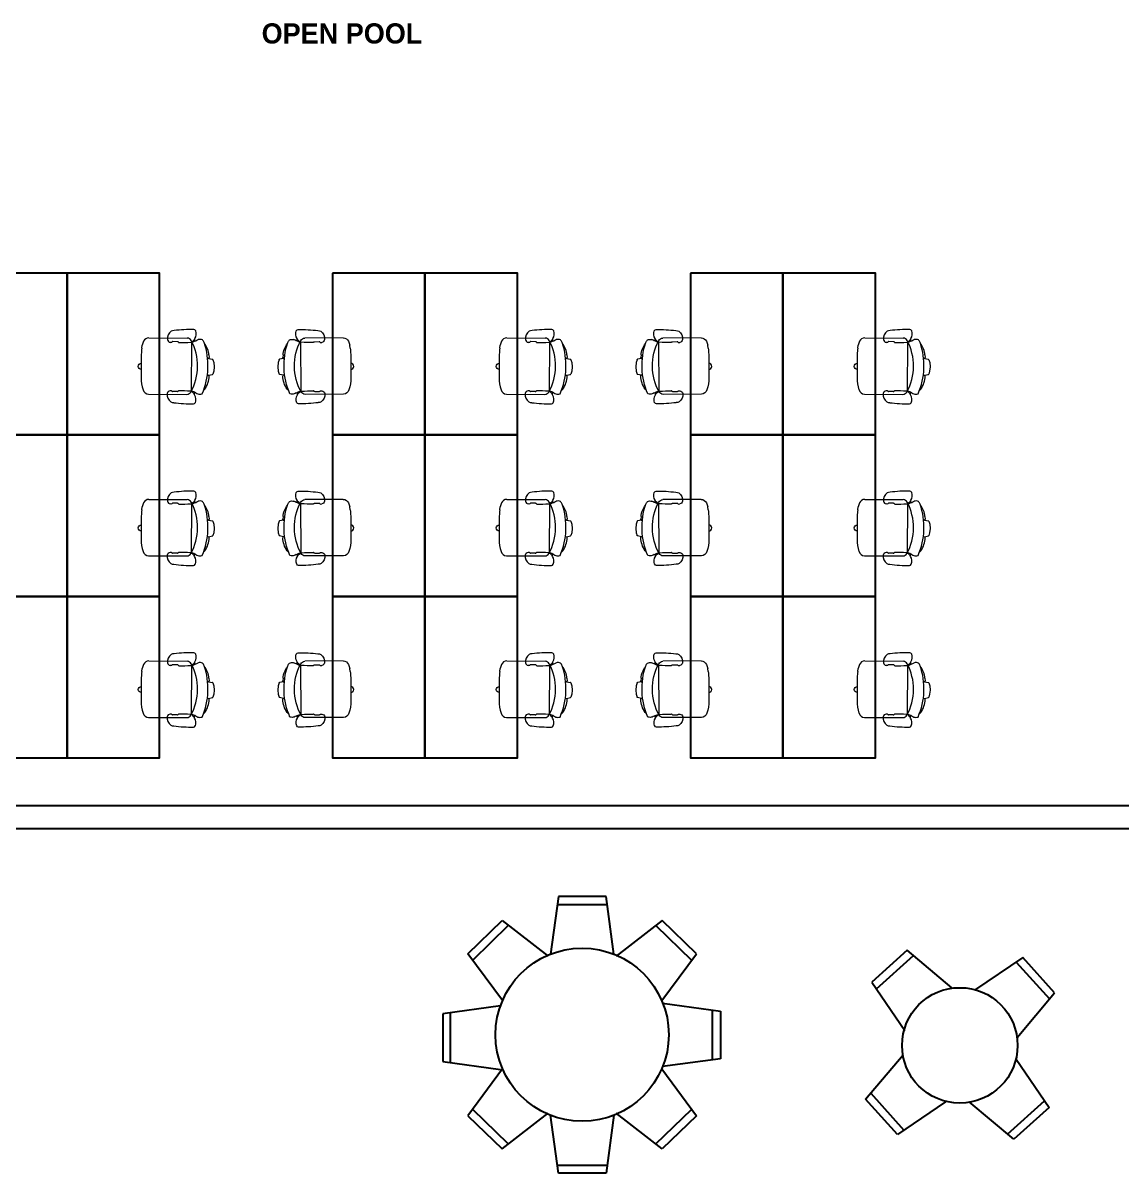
# Model space of a CAD drawing. Header units: inches. Extents: x 484217 to 497210, y -26946 to -21493.
# Drawn here: x 487246 to 487674.3, y -25529.4 to -25081 of the extents above; entities that cross this region are included whole.
import ezdxf

# ---------------------------------------------------------------- set-up
doc = ezdxf.new("R2010")
doc.units = ezdxf.units.IN
doc.header["$LTSCALE"] = 20
doc.header["$MEASUREMENT"] = 0
doc.layers.add('A-furniture', color=50, linetype='Continuous', lineweight=9)
doc.layers.add('I-ANNO-TEXT', color=7, linetype='Continuous', lineweight=18)
for name, color, linetype in [('furniture', 4, 'Continuous'), ('I-FURN', 4, 'Continuous'), ('I-WALL-IN', 3, 'Continuous'), ('S_COULMN', 7, 'Continuous')]:
    doc.layers.add(name, color=color, linetype=linetype)
doc.styles.add('MICRO', font='')
doc.styles.get('MICRO').set_extended_font_data('MicrogrammaSSi', bold=True)

# ---------------------------------------------------------------- blocks, each defined once
blk = doc.blocks.new('A$C6A0E07C9')
at = {"layer": 'A-furniture'}
for p, q in [((-0.2691, 0.1773), (-0.2664, 0.2046)), ((-0.2138, 0.2718), (0.1182, 0.2876)), ((-0.0121, 0.2424), (-0.025, 0.2422)), ((-0.0115, 0.2426), (-0.0121, 0.2424)), ((-0.0112, 0.2428), (-0.0115, 0.2426)), ((-0.0079, 0.2484), (-0.0112, 0.2428)), ((0.0377, 0.2515), (-0.0033, 0.2499)), ((0.0418, 0.2505), (0.045, 0.2473)), ((0.045, 0.2473), (0.0464, 0.2461)), ((0.0464, 0.2461), (0.0478, 0.2453)), ((0.0478, 0.2453), (0.0485, 0.2451)), ((0.1585, 0.2497), (0.1792, -0.1667)), ((0.3146, 0.1213), (0.3056, 0.1197)), ((0.3131, 0.1211), (0.3466, 0.116)), ((0.3152, 0.1516), (0.3188, 0.1294)), ((0.3514, 0.1128), (0.36, 0.0876)), ((-0.2907, 0.0196), (-0.2893, 0.0294)), ((-0.2883, 0.01), (-0.2907, 0.0196)), ((-0.2893, 0.0294), (-0.2841, 0.0379)), ((-0.2824, 0.002), (-0.2883, 0.01)), ((-0.2841, 0.0379), (-0.2762, 0.0438)), ((-0.2739, -0.003), (-0.2824, 0.002)), ((-0.2762, 0.0438), (-0.2666, 0.0462)), ((0.3636, 0.0146), (0.3576, -0.0113)), ((0.36, 0.0876), (0.3659, 0.0513)), ((0.3659, 0.0513), (0.3636, 0.0146)), ((-0.2641, -0.0045), (-0.2739, -0.003)), ((0.3108, -0.0224), (0.3218, -0.0234)), ((0.3197, -0.023), (0.3546, -0.0146)), ((0.3546, -0.0146), (0.3564, -0.0132)), ((0.3564, -0.0132), (0.3576, -0.0113)), ((0.0087, -0.176), (-0.0042, -0.1772)), ((0.0094, -0.1763), (0.0087, -0.176)), ((0.0097, -0.1764), (0.0094, -0.1763)), ((0.0135, -0.1816), (0.0097, -0.1764)), ((0.0591, -0.1802), (0.0183, -0.1827)), ((0.0631, -0.1788), (0.066, -0.1753)), ((0.066, -0.1753), (0.0673, -0.174)), ((0.0673, -0.174), (0.0686, -0.173)), ((0.0686, -0.173), (0.0692, -0.1728)), ((0.2962, -0.1472), (0.2839, -0.1595)), ((-0.1895, -0.2174), (0.1433, -0.1996))]:
    blk.add_line(p, q, dxfattribs=at)
for centre, radius, start, end in [((0.0274, 0.2777), 0.0792, 129.49988, 189.11522), ((0.0065, 0.2825), 0.0635, 94.07923, 117.59377), ((0.2241, -0.8917), 1.2574, 92.35943, 100.17565), ((0.1721, 0.3454), 0.0192, 28.12557, 89.24362), ((0.1209, 0.3234), 0.0749, 330.37939, 24.51295), ((0.5941, -0.0351), 0.8932, 162.12026, 164.43231), ((-0.21, 0.2233), 0.0487, 94.52598, 161.01093), ((-0.0222, 0.2712), 0.0292, 192.00474, 264.44095), ((-0.0038, 0.2437), 0.00623, 84.84548, 131.31741), ((0.0374, 0.2414), 0.0101, 64.52807, 88.63913), ((0.0007, 1.5534), 1.3091, 272.08986, 276.67605), ((0.117, 0.2414), 0.0463, 34.09018, 88.4441), ((0.1493, 0.274), 0.0211, 279.8693, 313.34338), ((-0.2488, 0.0248), 0.4712, 334.59734, 30.97321), ((0.1704, 0.2449), 0.0129, 130.13659, 158.01734), ((0.1866, 0.1808), 0.0779, 100.05254, 108.26721), ((0.1077, 0.3263), 0.0879, 309.67257, 333.02228), ((-1.1254, 2.7931), 2.8487, 297.11573, 298.06946), ((-0.9196, -0.0126), 1.143, 14.09314, 15.00562), ((0.2336, 0.2226), 0.0597, 72.52818, 107.70113), ((0.1951, 0.2221), 0.0806, 25.51985, 45.53867), ((-0.3014, 0.0263), 0.6141, 339.61076, 22.04666), ((0.1276, 0.1249), 0.1894, 8.09249, 40.8276), ((0.1816, 0.1421), 0.4521, 175.52891, 182.09908), ((72.2191, 3.6268), 72.5738, 182.765274, 182.924882), ((0.31, 0.1288), 0.0088, 301.08798, 3.16667), ((0.3467, 0.1108), 0.00513, 22.81842, 91.00758), ((0.0809, -0.0616), 0.3414, 182.48103, 200.75528), ((0.1162, -0.0378), 0.2107, 328.69616, 1.80788), ((0.3177, -0.0315), 0.00903, 2.12372, 63.37094), ((-0.1856, -0.1603), 0.0572, 202.88209, 266.11689), ((0.0015, -0.2058), 0.0292, 101.25248, 173.68869), ((0.0171, -0.1766), 0.00623, 234.37601, 280.84795), ((0.0579, -0.1702), 0.0101, 277.0543, 301.16536), ((0.1515, -1.4793), 1.3091, 89.01739, 93.60357), ((0.138, -0.155), 0.0449, 276.79393, 330.15211), ((0.1724, -0.1915), 0.0211, 52.35005, 85.82413), ((0.197, -0.1553), 0.0211, 212.66016, 229.03524), ((0.1633, -0.2919), 0.1223, 63.05477, 80.63565), ((0.1362, -0.2476), 0.0879, 32.67116, 56.02087), ((-0.9196, -0.0126), 1.143, 350.69637, 351.61264), ((0.3239, 0.0551), 0.2601, 246.15386, 250.81737), ((0.249, -0.1528), 0.0392, 254.29981, 275.99109), ((0.2537, -0.1401), 0.0518, 269.3553, 293.37881), ((0.0516, -0.2073), 0.0792, 176.57822, 236.19355), ((0.0312, -0.2142), 0.0635, 248.09967, 271.6142), ((0.1312, 0.9758), 1.2574, 265.51777, 273.33401), ((0.2022, -0.2604), 0.0192, 276.44982, 337.56787), ((0.1491, -0.2435), 0.0749, 341.18048, 35.31404)]:
    blk.add_arc(centre, radius, start, end, dxfattribs=at)
blk = doc.blocks.new('A$C15473981')
at = {"layer": 'furniture'}
for p, q in [((-0.2055, 1.198), (-0.2743, 0.698)), ((0.207, 1.198), (-0.2055, 1.198)), ((0.2757, 0.698), (0.207, 1.198)), ((-0.2141, 1.1293), (0.2155, 1.1293)), ((-0.989, 0.7018), (-0.6936, 0.9898)), ((-0.6394, 0.9465), (-0.9471, 0.6466)), ((-0.6936, 0.9898), (-0.2953, 0.6797)), ((0.6936, 0.9898), (0.2953, 0.6797)), ((0.6394, 0.9465), (0.9471, 0.6466)), ((0.989, 0.7018), (0.6936, 0.9898)), ((-0.6892, 0.2958), (-0.989, 0.7018)), ((0.6892, 0.2958), (0.989, 0.7018)), ((-0.7075, 0.249), (-1.2075, 0.1802)), ((0.6971, 0.2733), (1.1971, 0.2046)), ((1.1283, -0.2165), (1.1283, 0.2132)), ((1.1971, 0.2046), (1.1971, -0.2079)), ((-1.2075, 0.1802), (-1.2075, -0.2323)), ((-1.1387, -0.2409), (-1.1387, 0.1888)), ((-1.2075, -0.2323), (-0.7075, -0.301)), ((-0.6892, -0.2958), (-0.989, -0.7018)), ((0.6892, -0.2958), (0.989, -0.7018)), ((1.1971, -0.2079), (0.6971, -0.2767)), ((-0.6394, -0.9465), (-0.9471, -0.6466)), ((-0.6936, -0.9898), (-0.2953, -0.6797)), ((0.6936, -0.9898), (0.2953, -0.6797)), ((0.6394, -0.9465), (0.9471, -0.6466)), ((-0.989, -0.7018), (-0.6936, -0.9898)), ((-0.2055, -1.198), (-0.2743, -0.698)), ((0.2757, -0.698), (0.207, -1.198)), ((0.989, -0.7018), (0.6936, -0.9898)), ((-0.2141, -1.1293), (0.2155, -1.1293)), ((0.207, -1.198), (-0.2055, -1.198))]:
    blk.add_line(p, q, dxfattribs=at)
at = {"layer": 'S_COULMN'}
blk.add_circle((0, 0), 0.75, dxfattribs=at)
blk = doc.blocks.new('A$C116E3A92')
at = {"layer": 'furniture'}
for p, q in [((-0.7909, 0.3919), (-1.0826, 0.1002)), ((-1.0401, 0.0455), (-0.7362, 0.3493)), ((-0.3887, 0.0869), (-0.7909, 0.3919)), ((-0.2, 0.0902), (0.2022, 0.3952)), ((0.4513, 0.0488), (0.1475, 0.3527)), ((0.2022, 0.3952), (0.4939, 0.1035)), ((-1.0826, 0.1002), (-0.7777, -0.302)), ((0.4939, 0.1035), (0.1889, -0.2987)), ((-0.7888, -0.4986), (-1.0937, -0.9008)), ((0.2001, -0.5019), (0.505, -0.9041)), ((-0.7474, -1.1499), (-1.0512, -0.8461)), ((-0.8021, -1.1924), (-0.3999, -0.8875)), ((0.2133, -1.1958), (-0.1888, -0.8908)), ((0.1587, -1.1532), (0.4625, -0.8494)), ((-1.0937, -0.9008), (-0.8021, -1.1924)), ((0.505, -0.9041), (0.2133, -1.1958))]:
    blk.add_line(p, q, dxfattribs=at)
at = {"layer": 'S_COULMN'}
blk.add_circle((-0.2944, -0.4041), 0.5, dxfattribs=at)

msp = doc.modelspace()

# ---------------------------------------------------------------- linework, layer by layer
at = {"layer": 'I-FURN', "elevation": 6.93}
for points in [[(487227.15, -25178.56), (487227.15, -25241.56), (487263.15, -25241.56), (487263.15, -25178.56)], [(487263.15, -25178.56), (487263.15, -25241.56), (487299.15, -25241.56), (487299.15, -25178.56)], [(487366.65, -25178.56), (487366.65, -25241.56), (487402.65, -25241.56), (487402.65, -25178.56)], [(487402.65, -25178.56), (487402.65, -25241.56), (487438.65, -25241.56), (487438.65, -25178.56)], [(487506.15, -25178.56), (487506.15, -25241.56), (487542.15, -25241.56), (487542.15, -25178.56)], [(487542.15, -25178.56), (487542.15, -25241.56), (487578.15, -25241.56), (487578.15, -25178.56)], [(487227.15, -25241.56), (487227.15, -25304.56), (487263.15, -25304.56), (487263.15, -25241.56)], [(487263.15, -25241.56), (487263.15, -25304.56), (487299.15, -25304.56), (487299.15, -25241.56)], [(487366.65, -25241.56), (487366.65, -25304.56), (487402.65, -25304.56), (487402.65, -25241.56)], [(487402.65, -25241.56), (487402.65, -25304.56), (487438.65, -25304.56), (487438.65, -25241.56)], [(487506.15, -25241.56), (487506.15, -25304.56), (487542.15, -25304.56), (487542.15, -25241.56)], [(487542.15, -25241.56), (487542.15, -25304.56), (487578.15, -25304.56), (487578.15, -25241.56)], [(487227.15, -25304.56), (487227.15, -25367.56), (487263.15, -25367.56), (487263.15, -25304.56)], [(487263.15, -25304.56), (487263.15, -25367.56), (487299.15, -25367.56), (487299.15, -25304.56)], [(487366.65, -25304.56), (487366.65, -25367.56), (487402.65, -25367.56), (487402.65, -25304.56)], [(487402.65, -25304.56), (487402.65, -25367.56), (487438.65, -25367.56), (487438.65, -25304.56)], [(487506.15, -25304.56), (487506.15, -25367.56), (487542.15, -25367.56), (487542.15, -25304.56)], [(487542.15, -25304.56), (487542.15, -25367.56), (487578.15, -25367.56), (487578.15, -25304.56)]]:
    msp.add_lwpolyline(points, close=True, dxfattribs=at)
at = {"layer": 'I-WALL-IN', "elevation": 6.93}
for points in [[(487726.65, -25386.22), (487157.67, -25386.22)], [(487726.65, -25395.22), (486896.67, -25395.22)]]:
    msp.add_lwpolyline(points, dxfattribs=at)

# ---------------------------------------------------------------- block references
at = {"xscale": 45, "yscale": 45, "zscale": 45}
msp.add_blockref('A$C15473981', (487463.89, -25475.45, 3.81), dxfattribs=at)
at = {"layer": 'A-furniture'}
for p, xscale, yscale, zscale, rotation in [((487303.93, -25216.49, 49.74), 44.99999999897928, 44.99999999897928, 44.99999999897928, 356.8565271622451), ((487361.87, -25216.49, 49.74), -44.99999999897785, 45, 45, 3.143472837721584), ((487443.43, -25216.49, 49.74), 44.99999999897928, 44.99999999897928, 44.99999999897928, 356.8565271622451), ((487501.37, -25216.49, 49.74), -44.99999999897785, 45, 45, 3.143472837721584), ((487582.93, -25216.49, 49.74), 44.99999999897928, 44.99999999897928, 44.99999999897928, 356.8565271622451), ((487303.93, -25279.49, 49.74), 44.99999999897928, 44.99999999897928, 44.99999999897928, 356.8565271622451), ((487361.87, -25279.49, 49.74), -44.99999999897785, 45, 45, 3.143472837721584), ((487443.43, -25279.49, 49.74), 44.99999999897928, 44.99999999897928, 44.99999999897928, 356.8565271622451), ((487501.37, -25279.49, 49.74), -44.99999999897785, 45, 45, 3.143472837721584), ((487582.93, -25279.49, 49.74), 44.99999999897928, 44.99999999897928, 44.99999999897928, 356.8565271622451), ((487303.93, -25342.49, 49.74), 44.99999999897928, 44.99999999897928, 44.99999999897928, 356.8565271622451), ((487361.87, -25342.49, 49.74), -44.99999999897785, 45, 45, 3.143472837721584), ((487443.43, -25342.49, 49.74), 44.99999999897928, 44.99999999897928, 44.99999999897928, 356.8565271622451), ((487501.37, -25342.49, 49.74), -44.99999999897785, 45, 45, 3.143472837721584), ((487582.93, -25342.49, 49.74), 44.99999999897928, 44.99999999897928, 44.99999999897928, 356.8565271622451)]:
    msp.add_blockref('A$C6A0E07C9', p, dxfattribs=dict(at, xscale=xscale, yscale=yscale, zscale=zscale, rotation=rotation))
at = {"layer": 'S_COULMN', "xscale": 45.00000000000062, "yscale": 45.00000000000062, "zscale": 45.00000000000062, "rotation": 267.0503325455494}
msp.add_blockref('A$C116E3A92', (487628.54, -25493.78, 3.81), dxfattribs=at)

# ---------------------------------------------------------------- texts
at = {"layer": 'I-ANNO-TEXT', "insert": (487338.99, -25081.16, 6.93), "char_height": 7.875, "attachment_point": 1, "style": 'MICRO'}
msp.add_mtext_dynamic_manual_height_columns('{\\fBahnschrift Light|b1|i0|c0|p34;OPEN POOL}', width=2474.1483, gutter_width=1.5, heights=[0], dxfattribs=at)

doc.saveas('drawing.dxf')
